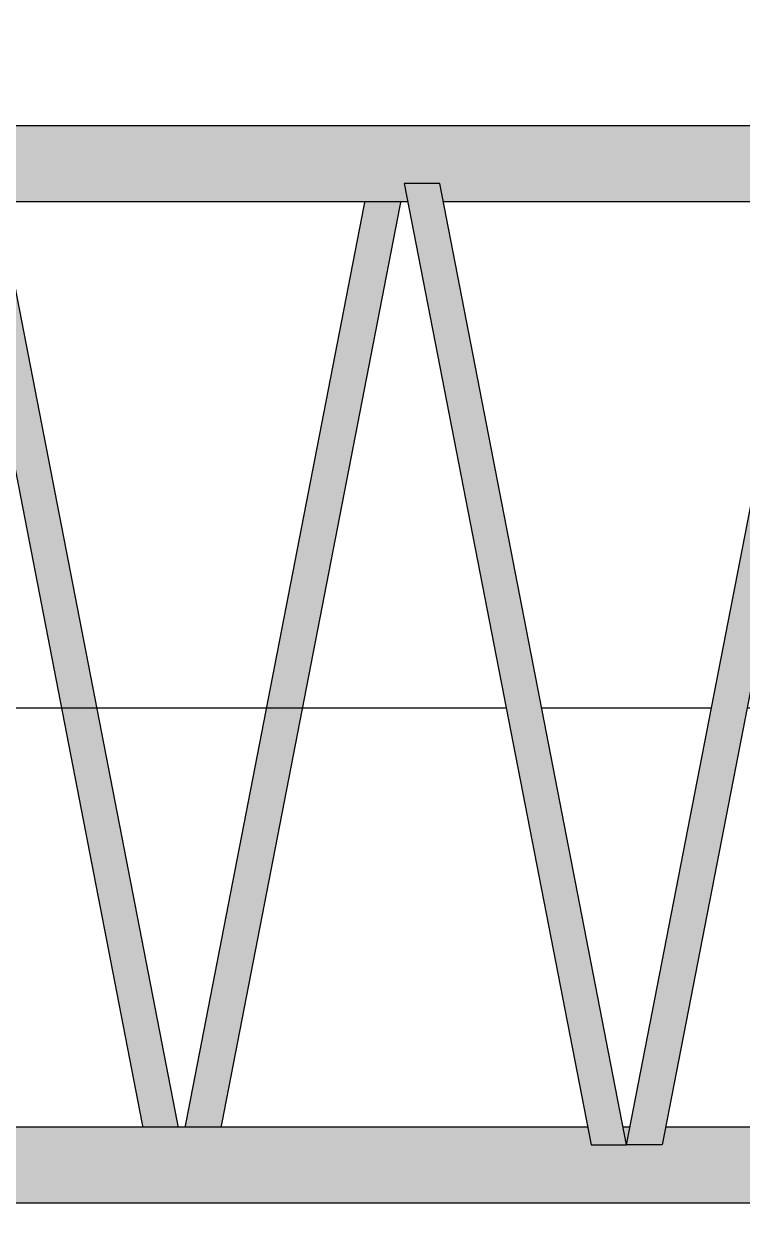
# Model space of a CAD drawing. Header units: millimetres. Extents: x -4144 to 24821, y -10508 to 12478.
# Drawn here: x 5307 to 6923, y -7712 to -5048 of the extents above; entities that cross this region are included whole.
import ezdxf

# ---------------------------------------------------------------- set-up
doc = ezdxf.new("R2010")
doc.units = ezdxf.units.MM
doc.set_wipeout_variables(frame=1)
doc.layers.add('Техника. Кран LR 1280', color=250, linetype='Continuous')
doc.layers.add('Техника. Кран LR 1280 Штрих', color=31, linetype='Continuous')

# ---------------------------------------------------------------- blocks, each defined once
blk = doc.blocks.new('BLOCK-20181117.10265488')
at = {"color": 0, "linetype": 'ByBlock', "lineweight": -2, "ltscale": 20, "transparency": 16777216}
blk.add_lwpolyline([(-222.8, -1491.7), (1169.4, -1491.7), (1183, -1426.6, 0), (1189.4, -1012.5, 0)], format="xyb", dxfattribs=at)
blk = doc.blocks.new('BLOCK-20181117.123180562')
at = {"color": 0, "linetype": 'ByBlock', "lineweight": -2}
blk.add_wipeout([(130, -1080), (210, -1080), (-210, 1080), (-290, 1080)], dxfattribs=at)
at = {"layer": 'Техника. Кран LR 1280 Штрих', "lineweight": -2}
h = blk.add_hatch(color=256, dxfattribs=at)
h.dxf.hatch_style = 1
h.paths.add_polyline_path([(-210, 1080), (-290, 1080), (130, -1080), (210, -1080)])
at = {"color": 0, "linetype": 'ByBlock', "lineweight": -2, "transparency": 16777216}
blk.add_lwpolyline([(-210, 1080), (-290, 1080), (130, -1080), (210, -1080), (-210, 1080)], dxfattribs=at)
blk = doc.blocks.new('*U90')
at = {"color": 0, "linetype": 'ByBlock', "lineweight": -2}
blk.add_blockref('BLOCK-20181117.123180562', (3141, 97.7), dxfattribs=at)
at = {"color": 0, "linetype": 'ByBlock', "lineweight": -2, "xscale": -1}
blk.add_blockref('BLOCK-20181117.123180562', (3561, 97.7), dxfattribs=at)
at = {"color": 0, "linetype": 'ByBlock', "lineweight": -2, "ltscale": 20, "transparency": 16777216}
blk.add_blockref('BLOCK-20181117.10265488', (0, 0), dxfattribs=at)
at = {"color": 0, "linetype": 'ByBlock', "lineweight": -2}
blk.add_wipeout([(1831.1, 1230.4), (2771, 1307.7), (16323.6, 1307.7), (17015.4, 847.7), (17215.4, 547.7), (17215.4, -352.3), (17015.4, -652.3), (16323.6, -1112.3), (2771, -1112.3), (1831.1, -1035), (1831.1, -865), (2771, -942.3), (16323.6, -942.3), (16591.8, -482.3), (16591.8, 677.7), (16323.6, 1137.7), (2771, 1137.7), (1831.1, 1060.4)], dxfattribs=at)
at = {"layer": 'Техника. Кран LR 1280 Штрих', "lineweight": -2}
h = blk.add_hatch(color=256, dxfattribs=at)
h.dxf.hatch_style = 1
h.paths.add_polyline_path([(17215.4, 547.7), (17015.4, 847.7), (16323.6, 1307.7), (2771, 1307.7), (1831.1, 1230.4), (1831.1, 1060.4), (2771, 1137.7), (16323.6, 1137.7), (16591.8, 677.7), (16591.8, -482.3), (16323.6, -942.3), (2771, -942.3), (1831.1, -865), (1831.1, -1035), (2771, -1112.3), (16323.6, -1112.3), (17015.4, -652.3), (17215.4, -352.3)])
at = {"color": 0, "linetype": 'ByBlock', "lineweight": -2, "ltscale": 20, "transparency": 16777216}
blk.add_lwpolyline([(17215.4, 547.7), (17015.4, 847.7), (16323.6, 1307.7), (2771, 1307.7), (1831.1, 1230.4), (1831.1, 1060.4), (2771, 1137.7), (16323.6, 1137.7), (16591.8, 677.7), (16591.8, -482.3), (16323.6, -942.3), (2771, -942.3), (1831.1, -865), (1831.1, -1035), (2771, -1112.3), (16323.6, -1112.3), (17015.4, -652.3), (17215.4, -352.3)], close=True, dxfattribs=at)
at = {"layer": 'Техника. Кран LR 1280', "lineweight": -2, "ltscale": 20}
blk.add_line((0, 0), (16772.6, 0), dxfattribs=at)
at = {"color": 0, "linetype": 'ByBlock', "lineweight": -2}
blk.add_blockref('BLOCK-20181117.123180562', (4141, 97.7), dxfattribs=at)
at = {"color": 0, "linetype": 'ByBlock', "lineweight": -2, "xscale": -1}
blk.add_blockref('BLOCK-20181117.123180562', (4561, 97.7), dxfattribs=at)

msp = doc.modelspace()

# ---------------------------------------------------------------- block references
at = {"layer": 'Техника. Кран LR 1280', "linetype": 'Continuous'}
msp.add_blockref('*U90', (2311.5, -6585.2), dxfattribs=at)

doc.saveas('drawing.dxf')
